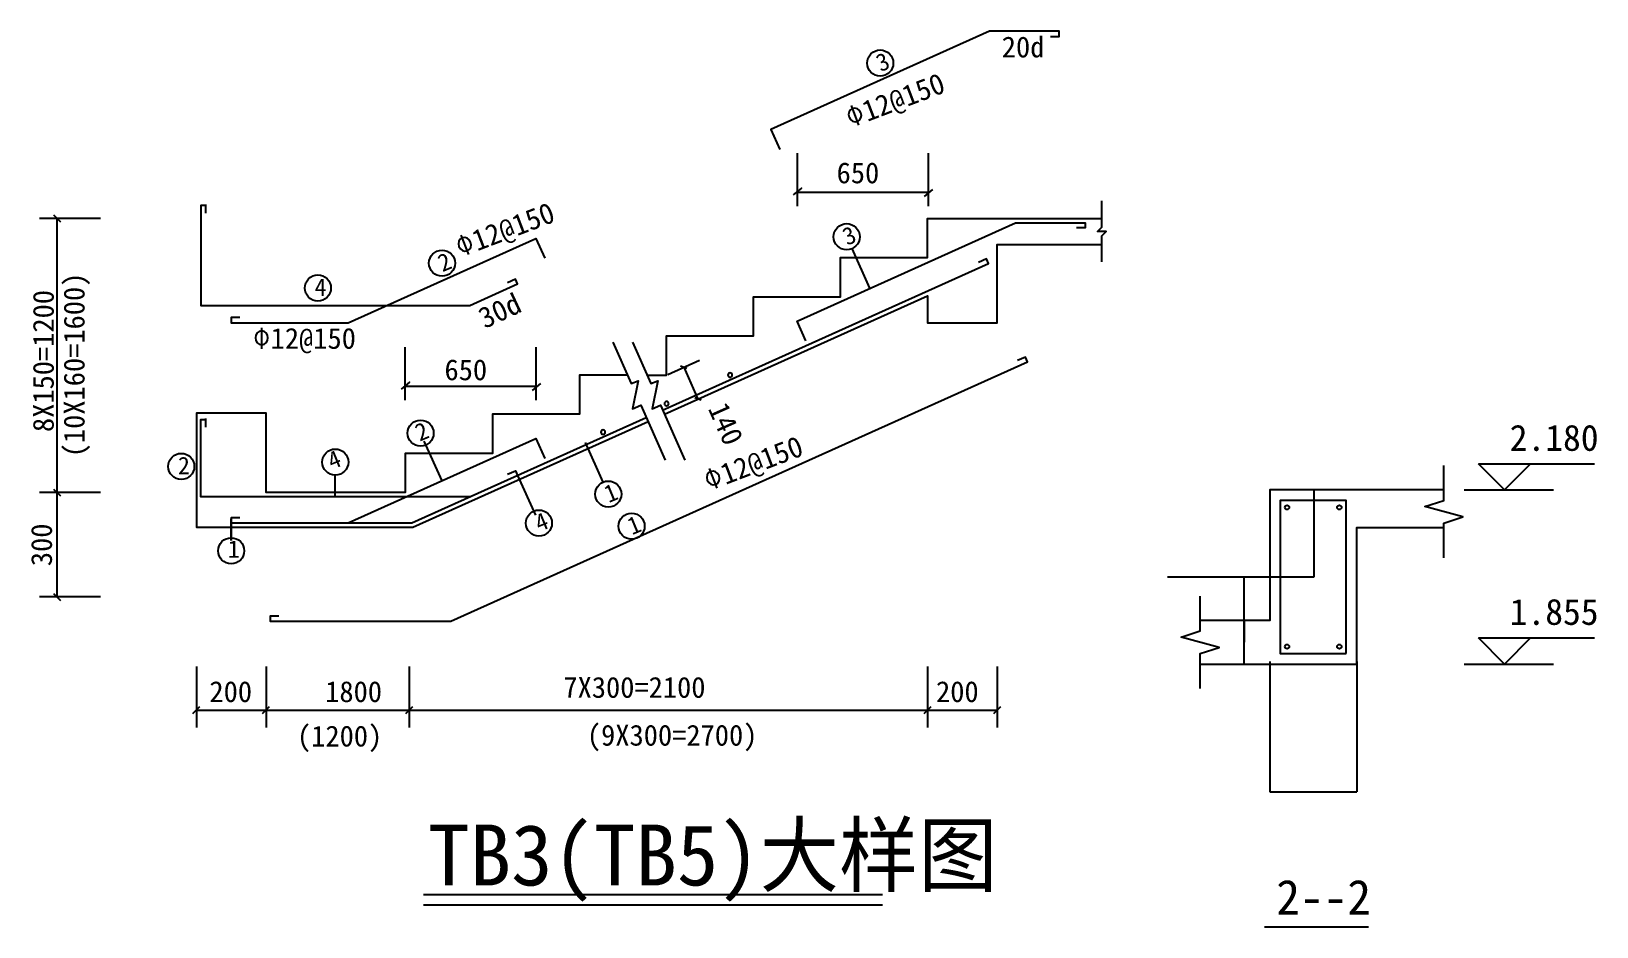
# Model space of a CAD drawing. Header units: metres. Extents: x 287722 to 305704, y 67136 to 77425.
import ezdxf

# ---------------------------------------------------------------- set-up
doc = ezdxf.new("R2010")
doc.units = ezdxf.units.M
for name, color, linetype in [('1', 7, 'Continuous'), ('ASD_BAR', 1, 'Continuous'), ('ASDIM0', 3, 'Continuous'), ('PUB_DIM', 3, 'Continuous'), ('中文', 3, 'Continuous'), ('尺寸标注', 7, 'Continuous'), ('轮廓线', 4, 'Continuous'), ('钢筋', 1, 'Continuous'), ('钢筋标注', 11, 'Continuous')]:
    doc.layers.add(name, color=color, linetype=linetype)
doc.dimstyles.get("Standard").update_dxf_attribs({"dimtxt": 2.5, "dimasz": 2.5, "dimexe": 1.25, "dimexo": 0.625, "dimtad": 1, "dimcen": 2.5, "dimazin": 3, "dimtfac": 1, "dimtmove": 0, "dimatfit": 3})

# ---------------------------------------------------------------- blocks, each defined once
blk = doc.blocks.new('*D1')
for p, q in [((302454.15, 72154.43), (302454.15, 71154.43)), ((302052.65, 71154.43), (301653.9, 71154.43)), ((301654.15, 70154.43), (301654.15, 71154.43)), ((302454.4, 71154.43), (302055.65, 71154.43))]:
    blk.add_line(p, q)
at = {"layer": 'Defpoints'}
for p in [(302454.15, 72154.43), (302454.15, 71154.43), (301654.15, 70154.43)]:
    blk.add_point(p, dxfattribs=at)
at = {"layer": '尺寸标注', "insert": (302054.15, 71154.43), "char_height": 1, "attachment_point": 5}
blk.add_mtext('325', dxfattribs=at)
blk = doc.blocks.new('*D2')
for p, q in [((301947.42, 70185.22), (301947.42, 68685.22)), ((302947.42, 70185.22), (302947.42, 68685.22)), ((301947.67, 68685.22), (302445.42, 68685.22)), ((302449.42, 68685.22), (302947.17, 68685.22))]:
    blk.add_line(p, q)
at = {"layer": 'Defpoints'}
for p in [(301947.42, 70185.22), (302947.42, 70185.22), (301947.42, 68685.22)]:
    blk.add_point(p, dxfattribs=at)
at = {"layer": '尺寸标注', "insert": (302447.42, 68685.22), "char_height": 1, "attachment_point": 5}
blk.add_mtext('1000', dxfattribs=at)
blk = doc.blocks.new('*D3')
for p, q in [((301654.15, 70654.43), (301654.15, 70404.43)), ((301653.9, 70404.43), (301653.65, 70404.43)), ((301654.15, 70154.43), (301654.15, 70404.43)), ((301654.15, 70404.43), (301654.15, 70404.43)), ((301654.4, 70404.43), (301654.65, 70404.43))]:
    blk.add_line(p, q)
at = {"layer": 'Defpoints'}
for p in [(301654.15, 70654.43), (301654.15, 70404.43), (301654.15, 70154.43)]:
    blk.add_point(p, dxfattribs=at)
at = {"layer": 'ASDIM0', "insert": (301654.15, 70405.555), "char_height": 1, "attachment_point": 5}
blk.add_mtext('90', dxfattribs=at)

msp = doc.modelspace()

# ---------------------------------------------------------------- linework, layer by layer
at = {"layer": '1'}
for points in [[(304182.25, 72154.43), (305206.9, 72154.43)], [(304182.25, 70154.43), (305206.9, 70154.43)]]:
    msp.add_lwpolyline(points, dxfattribs=at)
at = {"layer": 'ASD_BAR'}
msp.add_lwpolyline([(302827.42, 70274.43), (302827.42, 72034.43), (302067.42, 72034.43), (302067.42, 70274.43)], close=True, dxfattribs=at)
for points in [[(302122.42, 71954.43, -1), (302172.42, 71954.43, -1)], [(302722.42, 71954.43, -1), (302772.42, 71954.43, -1)], [(302122.42, 70354.43, -1), (302172.42, 70354.43, -1)], [(302722.42, 70354.43, -1), (302772.42, 70354.43, -1)]]:
    msp.add_lwpolyline(points, format="xyb", close=True, dxfattribs=at)
at = {"layer": 'ASDIM0'}
for points in [[(302067.42, 71154.43), (300774.15, 71154.43)], [(301885.96, 67136.1), (303081.2, 67136.1)]]:
    msp.add_lwpolyline(points, dxfattribs=at)
at = {"layer": 'PUB_DIM'}
for points in [[(304344.83, 72454.43), (304944.83, 72454.43), (304644.83, 72154.43)], [(304344.83, 70454.43), (304944.83, 70454.43), (304644.83, 70154.43)]]:
    msp.add_lwpolyline(points, close=True, dxfattribs=at)
for points in [[(304644.83, 72454.43), (305679.12, 72454.43)], [(304644.83, 70454.43), (305679.12, 70454.43)]]:
    msp.add_lwpolyline(points, dxfattribs=at)
at = {"layer": '中文'}
for points in [[(292228.57, 67507.83), (297501.41, 67507.83)], [(292228.57, 67387.85), (297501.41, 67387.85)]]:
    msp.add_lwpolyline(points, dxfattribs=at)
at = {"layer": '尺寸标注'}
for points in [[(296522.58, 75416.5), (296522.58, 76024.53)], [(298027.68, 75416.5), (298027.68, 76024.53)], [(296570.61, 75624.51), (296570.61, 75624.51), (296474.54, 75544.5)], [(296522.58, 75576.51), (298027.68, 75576.51)], [(298075.71, 75608.51), (297979.64, 75528.5)], [(300018.31, 74775.48), (300018.31, 75075.48), (300068.31, 75125.48), (299968.31, 75125.48), (300018.31, 75175.48), (300018.31, 75475.48)], [(288518.31, 75275.48), (287818.31, 75275.48)], [(287978.31, 75315.48), (288058.31, 75235.48)], [(288018.31, 70925.48), (288018.31, 72125.48), (288018.31, 75275.48)], [(297355.22, 74472.26), (297150.04, 74928.22)], [(292018.31, 73186.38), (292018.31, 73794.41)], [(293523.41, 73186.38), (293523.41, 73794.41)], [(295033.88, 73482.49), (295398.64, 73646.64)], [(295253.66, 73550.38), (295178.86, 73578.75)], [(295216.26, 73564.56), (295380.41, 73199.79)], [(292066.34, 73394.39), (292066.34, 73394.39), (291970.27, 73314.39)], [(293571.44, 73378.39), (293475.37, 73298.38)], [(292018.31, 73346.39), (293523.41, 73346.39)], [(295417.81, 73185.61), (295343.01, 73213.98)], [(292440.34, 72260.57), (292235.16, 72716.53)], [(294083.43, 72700.22), (294288.61, 72244.26)], [(291214.2, 72075.48), (291214.2, 72325.48)], [(288518.31, 72125.48), (287818.31, 72125.48)], [(287978.31, 72165.48), (288058.31, 72085.48)], [(288518.31, 70925.48), (287818.31, 70925.48)], [(287978.31, 70965.48), (288058.31, 70885.48)], [(289618.31, 70125.48), (289618.31, 69425.48)], [(290418.31, 70125.48), (290418.31, 69425.48)], [(292063.92, 70125.48), (292063.92, 69425.48)], [(298018.31, 70125.48), (298018.31, 69425.48)], [(298818.31, 70125.48), (298818.31, 69425.48)], [(289578.31, 69585.48), (289658.31, 69665.48)], [(289618.31, 69625.48), (290418.31, 69625.48), (292104.16, 69625.48), (298018.31, 69625.48), (298818.31, 69625.48)], [(290378.31, 69585.48), (290458.31, 69665.48)], [(292023.92, 69585.48), (292103.92, 69665.48)], [(297978.31, 69585.48), (298058.31, 69665.48)], [(298778.31, 69585.48), (298858.31, 69665.48)]]:
    msp.add_lwpolyline(points, dxfattribs=at)
msp.add_lwpolyline([(290018.31, 71573.14), (290018.31, 71823.14)], close=True, dxfattribs=at)
for centre in [(297088.48, 75065.01), (292194.12, 72807.72), (289444.99, 72425.48), (291214.2, 72475.48), (290018.31, 71455.48)]:
    msp.add_circle(centre, 150, dxfattribs=at)
at = {"layer": '轮廓线'}
for points in [[(294795.3, 73475.48), (295018.31, 73475.48), (295018.31, 73925.48), (296018.31, 73925.48), (296018.31, 74375.48), (297018.31, 74375.48), (297018.31, 74825.48), (298018.31, 74825.48), (298018.31, 75275.48), (298418.31, 75275.48), (300018.31, 75275.48)], [(294994.6, 73026.18), (298018.31, 74386.85), (298018.31, 74386.85), (298018.31, 74075.48), (298818.31, 74075.48), (298818.31, 74975.48), (300018.31, 74975.48)], [(294401.06, 73855.05), (294612.72, 73377.86), (294692.87, 73409.91), (294628.25, 73086.97), (294723.09, 73129.04), (295003.01, 72497.95)], [(294626.94, 73855.05), (294838.6, 73377.86), (294918.76, 73409.91), (294854.14, 73086.97), (294948.97, 73129.04), (295228.9, 72497.95)], [(294569.42, 73475.48), (294018.31, 73475.48), (294018.31, 73025.48), (293018.31, 73025.48), (293018.31, 72575.48), (292018.31, 72575.48), (292018.31, 72125.48), (290418.31, 72125.48), (290418.31, 73035.48), (289618.31, 73035.48), (289618.31, 71725.48), (292104.16, 71725.48), (294806.29, 72941.44)], [(303946.74, 71374.43), (303946.74, 71774.43), (304165.49, 71845.51), (303728, 71963.36), (303946.74, 72034.43), (303946.74, 72434.43)], [(303946.74, 72154.43), (302947.42, 72154.43), (301947.42, 72154.43), (301947.42, 70654.43), (301147.42, 70654.43)], [(301147.42, 70154.43), (302947.42, 70154.43), (302947.42, 71725.07), (303946.74, 71725.07)], [(301147.42, 69874.43), (301147.42, 70274.43), (301366.16, 70345.51), (300928.68, 70463.36), (301147.42, 70534.43), (301147.42, 70934.43)]]:
    msp.add_lwpolyline(points, dxfattribs=at)
at = {"layer": '钢筋'}
for points in [[(299429.04, 77365.48), (299529.04, 77365.48), (299529.04, 77425.48), (298729.04, 77425.48), (296218.31, 76295.65), (296320.9, 76067.67)], [(289728.31, 75425.48), (289668.31, 75425.48), (289668.31, 74275.48), (292760.1, 74275.48), (293307.25, 74521.7), (293282.63, 74576.42), (293191.43, 74535.38)], [(289728.31, 75335.48), (289728.31, 75435.48)], [(296620.9, 73867.67), (296518.31, 74095.65), (299029.04, 75225.48), (299829.04, 75225.48), (299829.04, 75165.48), (299729.04, 75165.48)], [(290118.31, 74135.48), (290018.31, 74135.48), (290018.31, 74075.48), (291362.37, 74075.48), (293518.31, 75045.66), (293620.9, 74817.67)], [(294974.32, 73071.89), (298718.31, 74756.68), (298693.69, 74811.39), (298602.49, 74770.36)], [(290565.92, 70706.38), (290465.92, 70706.38), (290465.92, 70646.37), (292541.04, 70646.37), (299165.92, 73627.57), (299141.29, 73682.28), (299050.1, 73641.25)], [(292760.1, 72075.48), (289668.31, 72075.48), (289668.31, 72965.48), (289728.31, 72965.48)], [(289728.31, 72875.48), (289728.31, 72975.48)], [(290118.31, 71835.48), (290018.31, 71835.48), (290018.31, 71775.48), (292093.43, 71775.48), (294786.02, 72987.15)], [(291362.37, 71775.48), (293518.31, 72745.66), (293620.9, 72517.67)]]:
    msp.add_lwpolyline(points, dxfattribs=at)
for points in [[(295774.73, 73475.65, 1), (295724.73, 73475.65, 1), (295774.73, 73475.65, 1)], [(295045.2, 73147.36, 1), (294995.2, 73147.36, 1), (295045.2, 73147.36, 1)], [(294315.66, 72819.07, 1), (294265.66, 72819.07, 1), (294315.66, 72819.07, 1)]]:
    msp.add_lwpolyline(points, format="xyb", dxfattribs=at)
at = {"layer": '钢筋标注'}
msp.add_lwpolyline([(293191.43, 72335.38), (293282.63, 72376.42), (293307.25, 72321.7), (293512.43, 71865.74)], dxfattribs=at)
for centre in [(297473.67, 77060.57), (292440.34, 74760.57), (291014.2, 74475.48), (294350.17, 72107.47), (293553.47, 71774.55), (294617.66, 71738.32)]:
    msp.add_circle(centre, 150, dxfattribs=at)

# ---------------------------------------------------------------- texts
at = {"layer": 'PUB_DIM'}
for s, p in [('2.180', (304704.83, 72604.43)), ('1.855', (304704.83, 70604.43))]:
    msp.add_text(s, height=300, dxfattribs=at).set_placement(p)
at = {"layer": '中文'}
for s, height, p in [('TB3(TB5)大样图', 700, (292281.03, 67610.2)), ('2--2', 400, (302023.04, 67275.33))]:
    msp.add_text(s, height=height, dxfattribs=at).set_placement(p)
at = {"layer": '尺寸标注'}
for s, height, rotation, p in [('3', 200, 22.44, (297477.56, 76956.33)), ('3', 200, 22.44, (297092.37, 74960.78)), ('2', 200, 22.44, (292444.23, 74656.34)), ('(10X160=1600)', 240, 90, (288333.94, 72530.34)), ('8X150=1200', 240, 90, (287980.22, 72820.34)), ('30d', 240, 25, (292930.79, 74004.12)), ('2', 200, 22.44, (292182.69, 72709.45)), ('4', 200, 22.44, (291176.4, 72385.48)), ('1', 200, 22.44, (294354.06, 72003.24)), ('300', 240, 89.99, (287959.48, 71279.3)), ('4', 200, 22.44, (293557.36, 71670.32)), ('1', 200, 22.44, (294621.55, 71634.09))]:
    msp.add_text(s, height=height, rotation=rotation, dxfattribs=at).set_placement(p)
for s, height, p in [('650', 240, (296972.78, 75678.91)), ('4', 200, (290976.4, 74385.48)), ('650', 240, (292468.51, 73415.81)), ('2', 200, (289407.19, 72335.48)), ('1', 200, (289980.51, 71375.48)), ('200', 240, (289768.53, 69717.49)), ('1800', 240, (291098.03, 69717.49)), ('7X300=2100', 240, (293834.1, 69766.7)), ('200', 240, (298114.63, 69717.49)), ('(1200)', 240, (290774.1, 69206.7)), ('(9X300=2700)', 240, (294104.1, 69216.7))]:
    msp.add_text(s, height=height, dxfattribs=at).set_placement(p)
at = {"layer": '钢筋标注'}
for s, p in [('20d', (298869.84, 77125.48)), ('%%13012@150', (290265.79, 73777))]:
    msp.add_text(s, height=240, dxfattribs=at).set_placement(p)
for s, rotation, p in [('%%13012@150', 20.83, (297132.49, 76310.64)), ('%%13012@150', 20.83, (292650.43, 74823.41)), ('140', 294, (295492.01, 73091.1)), ('%%13012@150', 20.83, (295503.53, 72139.05))]:
    msp.add_text(s, height=240, rotation=rotation, dxfattribs=at).set_placement(p)

# ---------------------------------------------------------------- dimensions: what is measured, and where the dimension line sits
at = {"layer": 'ASDIM0'}
dim = msp.add_linear_dim(base=(301654.15, 70404.43), p1=(301654.15, 70154.43), p2=(301654.15, 70654.43), text='90', dimstyle='Standard', dxfattribs=at)
dim.commit()
dim.dimension.update_dxf_attribs({"geometry": '*D3', "text_midpoint": (301654.15, 70405.555)})
at = {"layer": '尺寸标注'}
dim = msp.add_linear_dim(base=(302454.15, 71154.43), p1=(302454.15, 72154.43), p2=(301654.15, 70154.43), text='325', dimstyle='Standard', dxfattribs=at)
dim.commit()
dim.dimension.update_dxf_attribs({"geometry": '*D1', "text_midpoint": (302054.15, 71154.43)})
dim = msp.add_linear_dim(base=(301947.42, 68685.22), p1=(301947.42, 70185.22), p2=(302947.42, 70185.22), dimstyle='Standard', dxfattribs=at)
dim.commit()
dim.dimension.update_dxf_attribs({"geometry": '*D2', "text_midpoint": (302447.42, 68685.22)})

doc.saveas('drawing.dxf')
